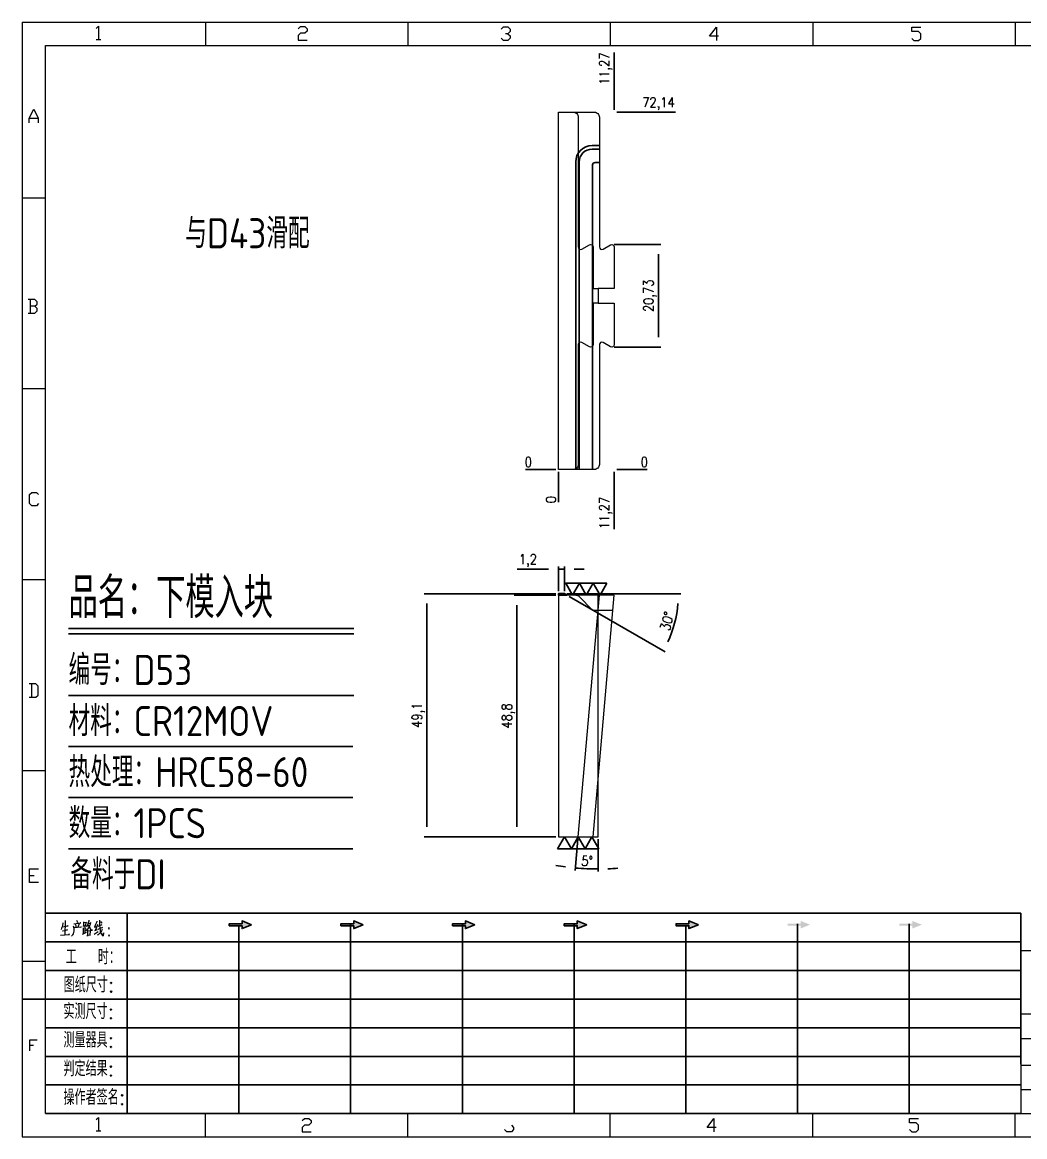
# Model space of a CAD drawing. Header units: millimetres. Extents: x 88508 to 142116, y -5268 to 20283.
# Drawn here: x 108470.9 to 108673.3, y -1151.5 to -926.4 of the extents above; entities that cross this region are included whole.
import ezdxf
from ezdxf.enums import TextEntityAlignment as Align

# ---------------------------------------------------------------- set-up
doc = ezdxf.new("R2010")
doc.units = ezdxf.units.MM
doc.linetypes.add('HIDDEN', pattern=[0])
for name, color, linetype in [('DIM', 4, 'Continuous'), ('LB_P', 2, 'Continuous'), ('TEXT', 4, 'Continuous')]:
    doc.layers.add(name, color=color, linetype=linetype)
doc.styles.add('chinesef_fs', font='simplex.shx', dxfattribs={"bigfont": 'gbcbig.shx'})
doc.styles.add('gbenor', font='gbenor.shx', dxfattribs={"bigfont": 'gbcbig.shx'})
doc.styles.add('GBENOR_', font='gbenor.shx', dxfattribs={"bigfont": 'gbcbig'})
doc.styles.get("Standard").update_dxf_attribs({"font": 'txt.shx', "width": 0.85, "bigfont": 'ctxt.shx'})
doc.styles.add('TXT', font='txt.shx', dxfattribs={"width": 0.8, "bigfont": 'ctxt.shx'})
doc.dimstyles.new('T-2-WX', dxfattribs={"dimtxt": 2, "dimasz": 2, "dimexe": 0.5, "dimexo": 0.5, "dimgap": 0.5, "dimtad": 1, "dimtxsty": 'Standard', "dimblk": 'OPEN30', "dimcen": 0, "dimazin": 3, "dimtfac": 1, "dimtmove": 0, "dimatfit": 3, "dimldrblk": 'OPEN30', "dimlwd": -1, "dimlwe": -1})

# ---------------------------------------------------------------- blocks, each defined once
blk = doc.blocks.new('*D8474')
at = {"layer": 'Defpoints', "color": 0}
for p in [(108579.12, -1042.11), (108570.7, -1090.91), (108579.12, -1090.91)]:
    blk.add_point(p, dxfattribs=at)
at = {"layer": 'DIM', "color": 0, "linetype": 'Continuous'}
for p, q in [((108578.62, -1042.11), (108570.2, -1042.11)), ((108570.7, -1044.11), (108570.7, -1088.91)), ((108578.62, -1090.91), (108570.2, -1090.91))]:
    blk.add_line(p, q, dxfattribs=at)
at = {"layer": 'DIM', "color": 0, "insert": (108569.01, -1066.51), "char_height": 2, "attachment_point": 5, "rotation": 90}
blk.add_mtext('48,8', dxfattribs=at)
blk = doc.blocks.new('_Open30')
blk = doc.blocks.new('*D8475')
at = {"layer": 'Defpoints', "color": 0}
for p in [(108587.12, -1042.11), (108587.39, -1042.11), (108583.12, -1090.91), (108587.12, -1090.91), (108584.08, -1097.31)]:
    blk.add_point(p, dxfattribs=at)
at = {"layer": 'DIM', "color": 0, "linetype": 'Continuous'}
for p, q in [((108583.07, -1091.41), (108582.52, -1097.7)), ((108587.12, -1091.41), (108587.12, -1097.9))]:
    blk.add_line(p, q, dxfattribs=at)
for start, end in [(260.6101, 262.805), (265, 270), (272.195, 274.3899)]:
    blk.add_arc((108587.12, -1045.19), 52.21, start, end, dxfattribs=at)
at = {"layer": 'DIM', "color": 0, "insert": (108584.91, -1095.8), "char_height": 2, "attachment_point": 5, "rotation": 357.5}
blk.add_mtext('5%%d', dxfattribs=at)
blk = doc.blocks.new('*D8494')
at = {"layer": 'Defpoints', "color": 0}
for p in [(108579.12, -1016.73), (108590.39, -1016.73), (108595.39, -1016.73)]:
    blk.add_point(p, dxfattribs=at)
at = {"layer": 'DIM', "color": 0, "linetype": 'Continuous'}
blk.add_line((108590.89, -1016.73), (108597.02, -1016.73), dxfattribs=at)
at = {"layer": 'DIM', "color": 0, "insert": (108596.45, -1015.23), "char_height": 2, "attachment_point": 5}
blk.add_mtext('0', dxfattribs=at)
blk = doc.blocks.new('*D8495')
at = {"layer": 'Defpoints', "color": 0}
for p in [(108590.39, -944.59), (108595.39, -944.59), (108579.12, -1016.73)]:
    blk.add_point(p, dxfattribs=at)
at = {"layer": 'DIM', "color": 0, "linetype": 'Continuous'}
for p, q in [((108590.89, -944.59), (108594.39, -944.59)), ((108594.39, -944.59), (108591.39, -944.59)), ((108591.39, -944.59), (108602.77, -944.59))]:
    blk.add_line(p, q, dxfattribs=at)
at = {"layer": 'DIM', "color": 0, "insert": (108599.33, -942.9), "char_height": 2, "attachment_point": 5}
blk.add_mtext('72,14', dxfattribs=at)
blk = doc.blocks.new('*D8496')
at = {"layer": 'Defpoints', "color": 0}
for p in [(108574.12, -1016.73), (108579.12, -1016.73), (108579.12, -1016.73)]:
    blk.add_point(p, dxfattribs=at)
at = {"layer": 'DIM', "color": 0, "linetype": 'Continuous'}
blk.add_line((108578.62, -1016.73), (108572.48, -1016.73), dxfattribs=at)
at = {"layer": 'DIM', "color": 0, "insert": (108573.05, -1015.23), "char_height": 2, "attachment_point": 5}
blk.add_mtext('0', dxfattribs=at)
blk = doc.blocks.new('*D8497')
at = {"layer": 'Defpoints', "color": 0}
for p in [(108579.12, -1016.73), (108590.39, -1016.73), (108590.38, -1021.73)]:
    blk.add_point(p, dxfattribs=at)
at = {"layer": 'DIM', "color": 0, "linetype": 'Continuous'}
for p, q in [((108590.39, -1020.73), (108590.38, -1017.73)), ((108590.38, -1017.73), (108590.38, -1028.79)), ((108590.39, -1017.23), (108590.39, -1020.73))]:
    blk.add_line(p, q, dxfattribs=at)
at = {"layer": 'DIM', "color": 0, "insert": (108588.69, -1025.51), "char_height": 2, "attachment_point": 5, "rotation": 90}
blk.add_mtext('11,27', dxfattribs=at)
blk = doc.blocks.new('*D8498')
at = {"layer": 'Defpoints', "color": 0}
for p in [(108579.12, -1016.73), (108579.12, -1016.73), (108579.12, -1021.73)]:
    blk.add_point(p, dxfattribs=at)
at = {"layer": 'DIM', "color": 0, "linetype": 'Continuous'}
blk.add_line((108579.12, -1017.23), (108579.12, -1023.36), dxfattribs=at)
at = {"layer": 'DIM', "color": 0, "insert": (108577.62, -1022.8), "char_height": 2, "attachment_point": 5, "rotation": 90}
blk.add_mtext('0', dxfattribs=at)
blk = doc.blocks.new('*D8499')
at = {"layer": 'Defpoints', "color": 0}
for p in [(108590.38, -939.59), (108590.39, -944.59), (108579.12, -1016.73)]:
    blk.add_point(p, dxfattribs=at)
at = {"layer": 'DIM', "color": 0, "linetype": 'Continuous'}
for p, q in [((108590.38, -943.59), (108590.38, -932.53)), ((108590.39, -940.59), (108590.38, -943.59)), ((108590.39, -944.09), (108590.39, -940.59))]:
    blk.add_line(p, q, dxfattribs=at)
at = {"layer": 'DIM', "color": 0, "insert": (108588.69, -935.81), "char_height": 2, "attachment_point": 5, "rotation": 90}
blk.add_mtext('11,27', dxfattribs=at)
blk = doc.blocks.new('U40')
for points in [[(351.8, 337.7), (351.8, 333.2), (367, 339.3), (351.8, 345.3), (351.8, 340.8), (331.2, 340.8), (331.2, 337.7)], [(545.7, 339.3), (530.6, 345.3), (530.6, 340.8), (509.9, 340.8), (509.9, 337.7), (530.6, 337.7), (530.6, 333.2)], [(724.5, 339.3), (709.3, 345.3), (709.3, 340.8), (688.7, 340.8), (688.7, 337.7), (709.3, 337.7), (709.3, 333.2)], [(903.3, 339.3), (888.1, 345.3), (888.1, 340.8), (867.5, 340.8), (867.5, 337.7), (888.1, 337.7), (888.1, 333.2)], [(1082.1, 339.3), (1066.9, 345.3), (1066.9, 340.8), (1046.3, 340.8), (1046.3, 337.7), (1066.9, 337.7), (1066.9, 333.2)], [(1245.7, 337.7), (1245.7, 333.2), (1260.9, 339.3), (1245.7, 345.3), (1245.7, 340.8), (1225.1, 340.8), (1225.1, 337.7)], [(1424.5, 337.7), (1424.5, 333.2), (1439.7, 339.3), (1424.5, 345.3), (1424.5, 340.8), (1403.8, 340.8), (1403.8, 337.7)]]:
    blk.add_hatch(color=3).paths.add_polyline_path(points)
at = {"color": 254, "lineweight": 18}
for p, q in [((0, 1783.5), (0, 0)), ((0, 1783.5), (2530.2, 1783.5)), ((941.1, 1783.5), (941.1, 1746.5)), ((1265.1, 1783.5), (1265.1, 1746.5)), ((1589.1, 1783.5), (1589.1, 1746.5)), ((37, 37), (37, 1746.5)), ((37, 1746.5), (2493.2, 1746.5)), ((0, 1502.7), (37, 1502.7)), ((0, 1197.2), (37, 1197.2)), ((0, 891.7), (37, 891.7)), ((0, 586.3), (37, 586.3)), ((1598.1, 298), (2493.2, 298)), ((0, 280.8), (37, 280.8)), ((1598.2, 196.6), (2493.2, 196.6)), ((2493.2, 156.4), (1598.2, 156.4)), ((2493.2, 114.1), (1598.2, 114.1)), ((2493.2, 75), (1598.2, 75)), ((37, 37), (2493.2, 37)), ((941.1, 0), (941.1, 37)), ((1265.1, 0), (1265.1, 37)), ((1589.1, 0), (1589.1, 37)), ((0, 0), (2530.2, 0))]:
    blk.add_line(p, q, dxfattribs=at)
at = {"color": 254, "linetype": 'Continuous', "lineweight": 18}
for p, q in [((293.1, 1783.5), (293.1, 1746.5)), ((617.1, 1783.5), (617.1, 1746.5)), ((1598.1, 298), (1598.1, 37)), ((1598.2, 298), (1598.2, 37)), ((293.1, 0), (293.1, 37)), ((617.1, 0), (617.1, 37))]:
    blk.add_line(p, q, dxfattribs=at)
for p, q in [((38, 357.6), (1598.2, 357.6)), ((1598.2, 357.6), (1598.2, 116.2)), ((38, 311.8), (1598.2, 311.8)), ((37.1, 266), (1598.2, 266)), ((0.1, 220.2), (1598.2, 220.2)), ((37.1, 174.4), (1598.2, 174.4)), ((37.1, 128.6), (1598.2, 128.6)), ((37.1, 82.8), (1598.2, 82.8))]:
    blk.add_line(p, q)
at = {"color": 254}
for p, q in [((167.8, 37), (167.8, 357.6)), ((525.5, 37), (525.5, 340.8)), ((704.3, 37), (704.3, 340.8)), ((883.1, 37), (883.1, 340.8)), ((1240.6, 37), (1240.6, 340.8)), ((1419.4, 37), (1419.4, 340.8)), ((346.7, 37), (346.7, 337.9)), ((1061.9, 37), (1061.9, 337.7)), ((1598.2, 37), (38, 37))]:
    blk.add_line(p, q, dxfattribs=at)
at = {"color": 92, "lineweight": 18}
for points in [[(118.3, 1773.7), (121.9, 1777.3), (121.9, 1755.8)], [(441.4, 1773.1), (445, 1776.7), (452.2, 1776.7), (455.8, 1773.1), (455.8, 1769.5), (452.2, 1765.9), (445, 1765.9), (441.4, 1762.3), (441.4, 1755.1), (455.8, 1755.1)], [(766.4, 1772.4), (770, 1776), (777.2, 1776), (780.8, 1772.4), (780.8, 1768.8), (777.2, 1765.2), (773.6, 1765.2)], [(1114.4, 1761.4), (1100, 1761.4), (1110.8, 1775.8), (1110.8, 1754.2)], [(1423.4, 1757.7), (1427, 1754.1), (1434.2, 1754.1), (1437.8, 1757.7), (1437.8, 1764.9), (1434.2, 1768.5), (1423.4, 1768.5), (1423.4, 1775.7), (1437.8, 1775.7)], [(118.3, 1755.8), (125.5, 1755.8)], [(777.2, 1765.2), (780.8, 1761.6), (780.8, 1758), (777.2, 1754.4), (770, 1754.4), (766.4, 1758)], [(11.1, 1622.8), (11.1, 1630), (18.3, 1644.4), (25.5, 1630), (25.5, 1622.8)], [(11.1, 1630), (25.5, 1630)], [(20, 1329), (23.6, 1332.6), (23.6, 1336.2), (20, 1339.8), (9.2, 1339.8)], [(12.8, 1339.8), (12.8, 1318.2)], [(9.2, 1318.2), (20, 1318.2), (23.6, 1321.8), (23.6, 1325.4), (20, 1329), (12.8, 1329)], [(26.1, 1013.2), (22.5, 1009.6), (15.3, 1009.6), (11.7, 1013.2), (11.7, 1027.6), (15.3, 1031.2), (22.5, 1031.2), (26.1, 1027.6)], [(11, 703.2), (21.8, 703.2), (25.4, 706.8), (25.4, 721.2), (21.8, 724.8), (11, 724.8)], [(14.6, 724.8), (14.6, 703.2)], [(26.1, 407), (11.7, 407), (11.7, 428.6), (26.1, 428.6)], [(11.7, 417.8), (18.9, 417.8)], [(12.3, 137.7), (12.3, 155), (23.8, 155)], [(12.3, 146.4), (18.1, 146.4)], [(118.3, 27.4), (121.9, 31), (121.9, 9.4)], [(447.9, 25.7), (451.5, 29.3), (458.7, 29.3), (462.3, 25.7), (462.3, 22.1), (458.7, 18.5), (451.5, 18.5), (447.9, 14.9), (447.9, 7.7), (462.3, 7.7)], [(782.7, 18.5), (786.3, 14.9), (786.3, 11.3), (782.7, 7.7), (775.5, 7.7), (771.9, 11.3)], [(1110.3, 14.9), (1095.9, 14.9), (1106.7, 29.3), (1106.7, 7.7)], [(1419.9, 11.3), (1423.5, 7.7), (1430.7, 7.7), (1434.3, 11.3), (1434.3, 18.5), (1430.7, 22.1), (1419.9, 22.1), (1419.9, 29.3), (1434.3, 29.3)], [(118.3, 9.4), (125.5, 9.4)]]:
    blk.add_lwpolyline(points, dxfattribs=at)
at = {"color": 92, "lineweight": 0}
for points in [[(65, 342.2), (64.8, 341), (64.1, 337.9), (63.6, 335.7), (62.8, 333.5), (62.1, 331.4)], [(68.4, 345.9), (68.7, 344.4), (68.1, 322.9)], [(82.6, 340.8), (93.7, 342.2), (93.3, 342.4), (92.4, 342)], [(86.1, 336.1), (86, 337.5), (85.3, 339.8)], [(86.7, 346.7), (87.9, 344.6), (88.3, 343)], [(90.3, 341), (90.4, 339.6), (89.1, 335.3)], [(97.8, 344), (98.1, 342.6), (98.1, 340.8), (98.1, 337.9), (98.1, 336.3), (98.2, 337.7), (102.1, 338.3), (101.8, 338.3), (102.1, 343.6), (102.1, 343.2), (102.1, 342.8), (98.2, 342.2)], [(105.5, 341.2), (105.9, 341), (109.6, 341.8), (109.3, 342.6), (108.5, 339.6), (107.6, 337.3), (106.9, 335.9), (105.9, 334.3), (104.3, 332), (103.1, 330.4), (101.9, 329.4)], [(106.6, 346.5), (106.5, 345.2), (105.1, 341.2), (104.2, 338.9), (103.1, 336.3), (102.6, 335.5)], [(104.9, 339.1), (105.3, 338.7), (107, 335.7), (108.6, 333.3), (109.9, 331.2), (110.3, 330.8), (112.6, 330.8), (110.2, 331.2), (109, 332.6)], [(119.3, 344.8), (119.1, 343.8), (116.8, 338.5), (115.4, 335.5), (119.3, 336.3)], [(120.3, 339.4), (118.1, 333.5), (116.4, 330), (116.1, 329.8), (120.5, 331.4)], [(121.7, 336.7), (127.7, 339.6)], [(123.4, 346.5), (123.5, 345.4), (123.5, 340.8), (123.8, 337.3), (124, 335.3), (124.2, 333.1), (124.5, 331), (124.8, 329), (125.2, 327.4), (125.9, 325.7), (126.9, 323.9), (127.9, 322.7), (128.9, 321.7), (129.6, 321.3), (129.9, 326.1), (129.4, 321.5)], [(127.7, 341.6), (127.2, 342.4), (125.7, 344.2)], [(61.4, 322.3), (68.2, 322.9), (75.3, 323.7), (74.9, 323.9), (73.8, 323.5)], [(63.8, 335.9), (73.4, 337.5), (73.1, 337.7), (72.5, 337.3)], [(64.5, 329.6), (64.8, 329.6), (65.1, 329.6), (72.5, 331), (71.9, 331), (70.9, 330.8)], [(82.6, 335.1), (82.6, 331.8), (82.3, 329), (81.9, 326.8), (81.2, 324.9), (80.3, 323.1), (79.6, 321.9), (78.8, 320.9)], [(93.3, 335.5), (94.1, 335.7), (94.3, 335.5), (82.6, 334.3), (82.6, 335.1), (82.2, 336.9)], [(96.5, 323.9), (102.8, 327.2)], [(97.2, 334.3), (97.5, 333.5), (97.7, 324.7)], [(100.2, 337.9), (100.1, 325.9)], [(100.2, 332.6), (102.4, 333.1)], [(104.2, 330), (104.5, 329), (104.5, 321.1), (104.3, 322.1), (104.5, 322.7), (109.2, 323.1), (108.6, 323.1), (109, 329.2), (109, 330), (109.3, 329.4), (108.6, 329.4), (104.6, 328.8)], [(115.3, 324.3), (121.5, 328.2)], [(128.2, 332.4), (128.1, 331.6), (126.9, 329.6), (125.8, 328), (124.5, 326.3), (123, 324.7), (121.4, 323.3), (120.1, 322.3)], [(121.4, 332.2), (128.8, 335.1)]]:
    blk.add_lwpolyline(points, dxfattribs=at)
for points in [[(367, 339.3), (351.8, 345.3), (351.8, 340.8), (331.2, 340.8), (331.2, 337.7), (351.8, 337.7), (351.8, 333.2), (367, 339.3)], [(545.7, 339.3), (530.6, 345.3), (530.6, 340.8), (509.9, 340.8), (509.9, 337.7), (530.6, 337.7), (530.6, 333.2), (545.7, 339.3)], [(724.5, 339.3), (709.3, 345.3), (709.3, 340.8), (688.7, 340.8), (688.7, 337.7), (709.3, 337.7), (709.3, 333.2), (724.5, 339.3)], [(903.3, 339.3), (888.1, 345.3), (888.1, 340.8), (867.5, 340.8), (867.5, 337.7), (888.1, 337.7), (888.1, 333.2), (903.3, 339.3)], [(1082.1, 339.3), (1066.9, 345.3), (1066.9, 340.8), (1046.3, 340.8), (1046.3, 337.7), (1066.9, 337.7), (1066.9, 333.2), (1082.1, 339.3)]]:
    blk.add_lwpolyline(points)
for points in [[(138.7, 332.4), (139.4, 333.5), (138.7, 334.5), (138, 333.5)], [(138.7, 320.9), (139.4, 321.9), (138.7, 322.9), (138, 321.9)]]:
    blk.add_lwpolyline(points, close=True, dxfattribs=at)
at = {"color": 3, "style": 'chinesef_fs'}
for s, p in [('工  时：', (69.5, 275.7)), ('图纸尺寸:', (66.2, 230.9)), ('实测尺寸:', (65.9, 188.4)), ('测量器具:', (65.9, 142.6)), ('判定结果:', (65.9, 96.8)), ('操作者签名:', (65.9, 51))]:
    blk.add_text(s, height=24.57, dxfattribs=at).set_placement(p)
at = {"lineweight": 18, "style": 'GBENOR_'}
blk.add_attdef('文档路径', (2126, 386.9), '', height=17.8, dxfattribs=at)
at = {"lineweight": 20, "style": 'TXT'}
for tag, height, p in [('18-**-**', 16.3, (1866.6, 256.2)), ('客户名称', 16.1, (1741.1, 134, 0)), ('料厚:', 16.1, (1741.3, 93.2, 0))]:
    blk.add_attdef(tag, text='', height=height, dxfattribs=at).set_placement(p, align=Align.MIDDLE)
for tag, p, height in [('88888', (1850.9, 207.5), 14.9), ('材质:', (1691.2, 168, 0), 16.1), ('核准', (1869.4, 127.5, 0), 16.1), ('设计', (1868.8, 88.3, 0), 16.1), ('绘图', (1868.2, 49.1, 0), 16.1)]:
    blk.add_attdef(tag, p, '', height=height, dxfattribs=at)
for tag, p, height, width in [('3', (2234.7, 206.9), 15.8, 0.7), ('4', (2234.7, 167.4), 15.8, 0.7), ('核准日期', (2041.1, 124.2, 0), 16.1, 0.68), ('设计日期', (2041.1, 84.5, 0), 16.1, 0.68), ('1', (2251.9, 85.9), 14.6, 0.7), ('绘图日期', (2040.9, 46.4, 0), 16.1, 0.68), ('2', (2235, 49.2), 14.6, 0.7)]:
    blk.add_attdef(tag, p, '', height=height, dxfattribs=dict(at, width=width))
blk = doc.blocks.new('*D8743')
at = {"layer": 'Defpoints', "color": 0}
for p in [(108589.89, -971.29), (108589.89, -992.03), (108599.3, -992.03)]:
    blk.add_point(p, dxfattribs=at)
at = {"layer": 'DIM', "color": 0}
for p, q in [((108590.39, -971.29), (108599.8, -971.29)), ((108599.3, -973.29), (108599.3, -990.03)), ((108590.39, -992.03), (108599.8, -992.03))]:
    blk.add_line(p, q, dxfattribs=at)
at = {"layer": 'DIM', "color": 0, "insert": (108597.61, -981.66), "char_height": 2, "attachment_point": 5, "rotation": 90}
blk.add_mtext('20,73', dxfattribs=at)
blk = doc.blocks.new('*D9957')
at = {"layer": 'Defpoints', "color": 0}
for p in [(108579.12, -1041.81), (108552.54, -1090.91), (108579.12, -1090.91)]:
    blk.add_point(p, dxfattribs=at)
at = {"layer": 'DIM', "color": 0}
for p, q in [((108578.62, -1041.81), (108552.04, -1041.81)), ((108552.54, -1043.81), (108552.54, -1088.91)), ((108578.62, -1090.91), (108552.04, -1090.91))]:
    blk.add_line(p, q, dxfattribs=at)
at = {"layer": 'DIM', "color": 0, "insert": (108550.85, -1066.36), "char_height": 2, "attachment_point": 5, "rotation": 90}
blk.add_mtext('49,1', dxfattribs=at)
blk = doc.blocks.new('*D9958')
at = {"layer": 'Defpoints', "color": 0}
for p in [(108579.12, -1041.81), (108580.32, -1041.81), (108580.32, -1041.81), (108580.84, -1042.11), (108601.95, -1049.68)]:
    blk.add_point(p, dxfattribs=at)
at = {"layer": 'DIM', "color": 0}
for p, q in [((108580.82, -1041.81), (108603.84, -1041.81)), ((108581.27, -1042.36), (108600.69, -1053.57))]:
    blk.add_line(p, q, dxfattribs=at)
blk.add_arc((108580.32, -1041.81), 23.03, 334.978, 355.022, dxfattribs=at)
at = {"layer": 'DIM', "color": 0, "insert": (108601.06, -1047.37), "char_height": 2, "attachment_point": 5, "rotation": 75}
blk.add_mtext('30%%d', dxfattribs=at)
blk = doc.blocks.new('*D9959')
at = {"layer": 'Defpoints', "color": 0}
for p in [(108579.12, -1036.85), (108579.12, -1041.81), (108580.32, -1041.81)]:
    blk.add_point(p, dxfattribs=at)
at = {"layer": 'DIM', "color": 0}
for p, q in [((108577.12, -1036.85), (108570.8, -1036.85)), ((108579.12, -1041.31), (108579.12, -1036.35)), ((108580.32, -1036.85), (108579.12, -1036.85)), ((108580.32, -1041.31), (108580.32, -1036.35)), ((108582.32, -1036.85), (108584.32, -1036.85))]:
    blk.add_line(p, q, dxfattribs=at)
at = {"layer": 'DIM', "color": 0, "insert": (108572.96, -1035.16), "char_height": 2, "attachment_point": 5}
blk.add_mtext('1,2', dxfattribs=at)

msp = doc.modelspace()

# ---------------------------------------------------------------- linework, layer by layer
at = {"layer": 'DIM', "color": 4, "linetype": 'Continuous', "lineweight": 25}
for p, q in [((108480.209, -1048.865), (108537.826, -1048.865)), ((108480.209, -1049.927), (108537.826, -1049.927)), ((108480.209, -1062.366), (108537.826, -1062.366)), ((108480.209, -1072.681), (108537.576, -1072.681)), ((108480.209, -1082.996), (108537.576, -1082.996)), ((108480.209, -1093.312), (108537.576, -1093.312))]:
    msp.add_line(p, q, dxfattribs=at)
at = {"layer": 'LB_P', "linetype": 'Continuous', "lineweight": 15}
msp.add_lwpolyline([(108579.116, -944.591), (108586.385, -944.591, -0.4142136), (108587.385, -945.591), (108587.385, -971.795, 0.5773503), (108588.135, -972.228), (108589.635, -971.362, -0.5773503), (108590.385, -971.795), (108590.385, -980.161), (108587.116, -980.161), (108587.116, -983.161), (108590.385, -983.161), (108590.385, -991.527, -0.5773503), (108589.635, -991.96), (108588.135, -991.094, 0.5773503), (108587.385, -991.527), (108587.385, -1015.73, -0.4142136), (108586.385, -1016.73), (108579.116, -1016.73)], format="xyb", close=True, dxfattribs=at)
at = {"layer": 'LB_P', "linetype": 'HIDDEN', "lineweight": 15}
for points in [[(108582.116, -944.591, -0.4142136), (108583.116, -945.591), (108583.116, -971.795, 0.5773503), (108583.866, -972.228), (108585.366, -971.362, -0.5773503), (108586.116, -971.795), (108586.116, -980.161), (108587.116, -980.161), (108587.116, -983.161), (108586.116, -983.161), (108586.116, -991.527, -0.5773503), (108585.366, -991.96), (108583.866, -991.094, 0.5773503), (108583.116, -991.527), (108583.116, -1015.73, -0.4142136), (108582.116, -1016.73)], [(108582.604, -1042.107, -0.1989124), (108583.311, -1042.4), (108586.019, -1045.107), (108590.123, -1045.107)]]:
    msp.add_lwpolyline(points, format="xyb", dxfattribs=at)
at = {"layer": 'LB_P'}
for points in [[(108587.385, -951.33), (108585.916, -951.33, 0.4142135), (108582.604, -954.642), (108582.604, -1016.73)], [(108587.385, -952.037), (108585.916, -952.037, 0.4142135), (108583.311, -954.642), (108583.311, -1016.73)], [(108587.385, -954.745), (108586.519, -954.745, 0.4142135), (108586.019, -955.245), (108586.019, -1016.73)]]:
    msp.add_lwpolyline(points, format="xyb", dxfattribs=at)
msp.add_lwpolyline([(108580.835, -1042.107), (108579.116, -1042.107), (108579.116, -1041.807), (108580.316, -1041.807)], close=True, dxfattribs=at)
at = {"layer": 'LB_P', "color": 4, "linetype": 'Continuous'}
for points in [[(108588.907, -1039.707), (108587.522, -1042.107), (108586.136, -1039.707), (108584.75, -1042.107), (108583.365, -1039.707), (108581.979, -1042.107), (108580.593, -1039.707), (108588.907, -1039.707)], [(108578.959, -1093.307), (108580.344, -1090.907), (108581.73, -1093.307), (108583.116, -1090.907), (108584.501, -1093.307), (108585.887, -1090.907), (108587.273, -1093.307), (108578.959, -1093.307)]]:
    msp.add_lwpolyline(points, close=True, dxfattribs=at)
at = {"layer": 'LB_P', "lineweight": 15}
for points in [[(108586.116, -1090.907), (108590.385, -1042.107), (108579.116, -1042.107), (108579.116, -1090.907), (108587.116, -1090.907), (108587.116, -1042.107)], [(108583.116, -1090.907), (108587.385, -1042.107)]]:
    msp.add_lwpolyline(points, dxfattribs=at)

# ---------------------------------------------------------------- block references
at = {"ltscale": 3, "xscale": 0.1261676565939178, "yscale": 0.1261676565939178, "zscale": 0.1261676565939178}
msp.add_blockref('U40', (108470.862, -1151.456), dxfattribs=at)

# ---------------------------------------------------------------- texts
at = {"layer": 'DIM', "color": 3, "linetype": 'Continuous', "lineweight": 25, "style": 'gbenor'}
for s, height, p in [('品名：下模入块', 8.1915, (108480.209, -1046.741)), ('编号：D53', 6.0678, (108480.209, -1060.242)), ('材料：CR12MOV', 6.0678, (108480.209, -1070.557)), ('热处理：HRC58-60', 6.06778, (108480.209, -1080.873)), ('数量：1PCS', 6.0678, (108480.209, -1091.188)), ('备料于DI', 6.0678, (108480.579, -1101.503))]:
    msp.add_text(s, height=height, dxfattribs=at).set_placement(p)
at = {"layer": 'TEXT', "color": 4, "style": 'gbenor'}
msp.add_text('与D43滑配', height=6.075, dxfattribs=at).set_placement((108503.771, -972.078))

# ---------------------------------------------------------------- dimensions: what is measured, and where the dimension line sits
at = {"layer": 'DIM', "color": 4, "linetype": 'Continuous'}
for feature_location, offset, dtype, origin, picture, middle in [((108590.385, -944.591), (0, 5), 1, (108579.116, -1016.73), '*D8499', (108588.694, -935.813)), ((108590.385, -944.591), (5, 0), 0, (108579.116, -1016.73), '*D8495', (108599.326, -942.9)), ((108579.115618815, -1016.729964355), (-5, 0), 0, (108579.115618815, -1016.729964355), '*D8496', (108573.048952148, -1015.229964355)), ((108590.385065605, -1016.729964355), (5, 0), 0, (108579.115618815, -1016.729964355), '*D8494', (108596.451732271, -1015.229964355)), ((108579.115618815, -1016.729964355), (0, -5), 1, (108579.115618815, -1016.729964355), '*D8498', (108577.615618815, -1022.796631022)), ((108590.385, -1016.73), (0, -5), 1, (108579.116, -1016.73), '*D8497', (108588.694, -1025.509))]:
    dim = msp.add_ordinate_dim(feature_location=feature_location, offset=offset, dtype=dtype, origin=origin, dimstyle='T-2-WX', dxfattribs=at)
    dim.commit()
    dim.dimension.update_dxf_attribs({"geometry": picture, "text_midpoint": middle})
at = {"layer": 'DIM', "color": 4}
dim = msp.add_linear_dim(base=(108599.304, -992.027), p1=(108589.885, -971.295), p2=(108589.885, -992.027), angle=90, dimstyle='T-2-WX', dxfattribs=at)
dim.commit()
dim.dimension.update_dxf_attribs({"geometry": '*D8743', "text_midpoint": (108597.614, -981.661)})
at = {"layer": 'DIM'}
dim = msp.add_linear_dim(base=(108579.116, -1036.848), p1=(108580.316, -1041.807), p2=(108579.116, -1041.807), dimstyle='T-2-WX', dxfattribs=at)
dim.commit()
dim.dimension.update_dxf_attribs({"geometry": '*D9959', "text_midpoint": (108572.956, -1035.158)})
dim = msp.add_linear_dim(base=(108552.537, -1090.907), p1=(108579.116, -1041.807), p2=(108579.116, -1090.907), angle=90, dimstyle='T-2-WX', dxfattribs=at)
dim.commit()
dim.dimension.update_dxf_attribs({"geometry": '*D9957', "text_midpoint": (108550.846, -1066.357)})
dim = msp.add_angular_dim_2l(base=(108601.9539, -1049.6828), line1=((108580.3156, -1041.8071), (108580.8352, -1042.1071)), line2=((108579.1156, -1041.8071), (108580.3156, -1041.8071)), dimstyle='T-2-WX', dxfattribs=at)
dim.commit()
dim.dimension.update_dxf_attribs({"geometry": '*D9958', "text_midpoint": (108601.0631, -1047.3664)})
at = {"layer": 'DIM', "color": 4, "linetype": 'Continuous'}
dim = msp.add_linear_dim(base=(108570.696, -1090.907), p1=(108579.116, -1042.107), p2=(108579.116, -1090.907), angle=90, dimstyle='T-2-WX', dxfattribs=at)
dim.commit()
dim.dimension.update_dxf_attribs({"geometry": '*D8474', "text_midpoint": (108569.005, -1066.507)})
dim = msp.add_angular_dim_2l(base=(108584.08, -1097.308), line1=((108587.116, -1090.907), (108587.116, -1042.107)), line2=((108583.116, -1090.907), (108587.385, -1042.107)), dimstyle='T-2-WX', dxfattribs=at)
dim.commit()
dim.dimension.update_dxf_attribs({"geometry": '*D8475', "text_midpoint": (108584.906, -1095.801)})

doc.saveas('drawing.dxf')
